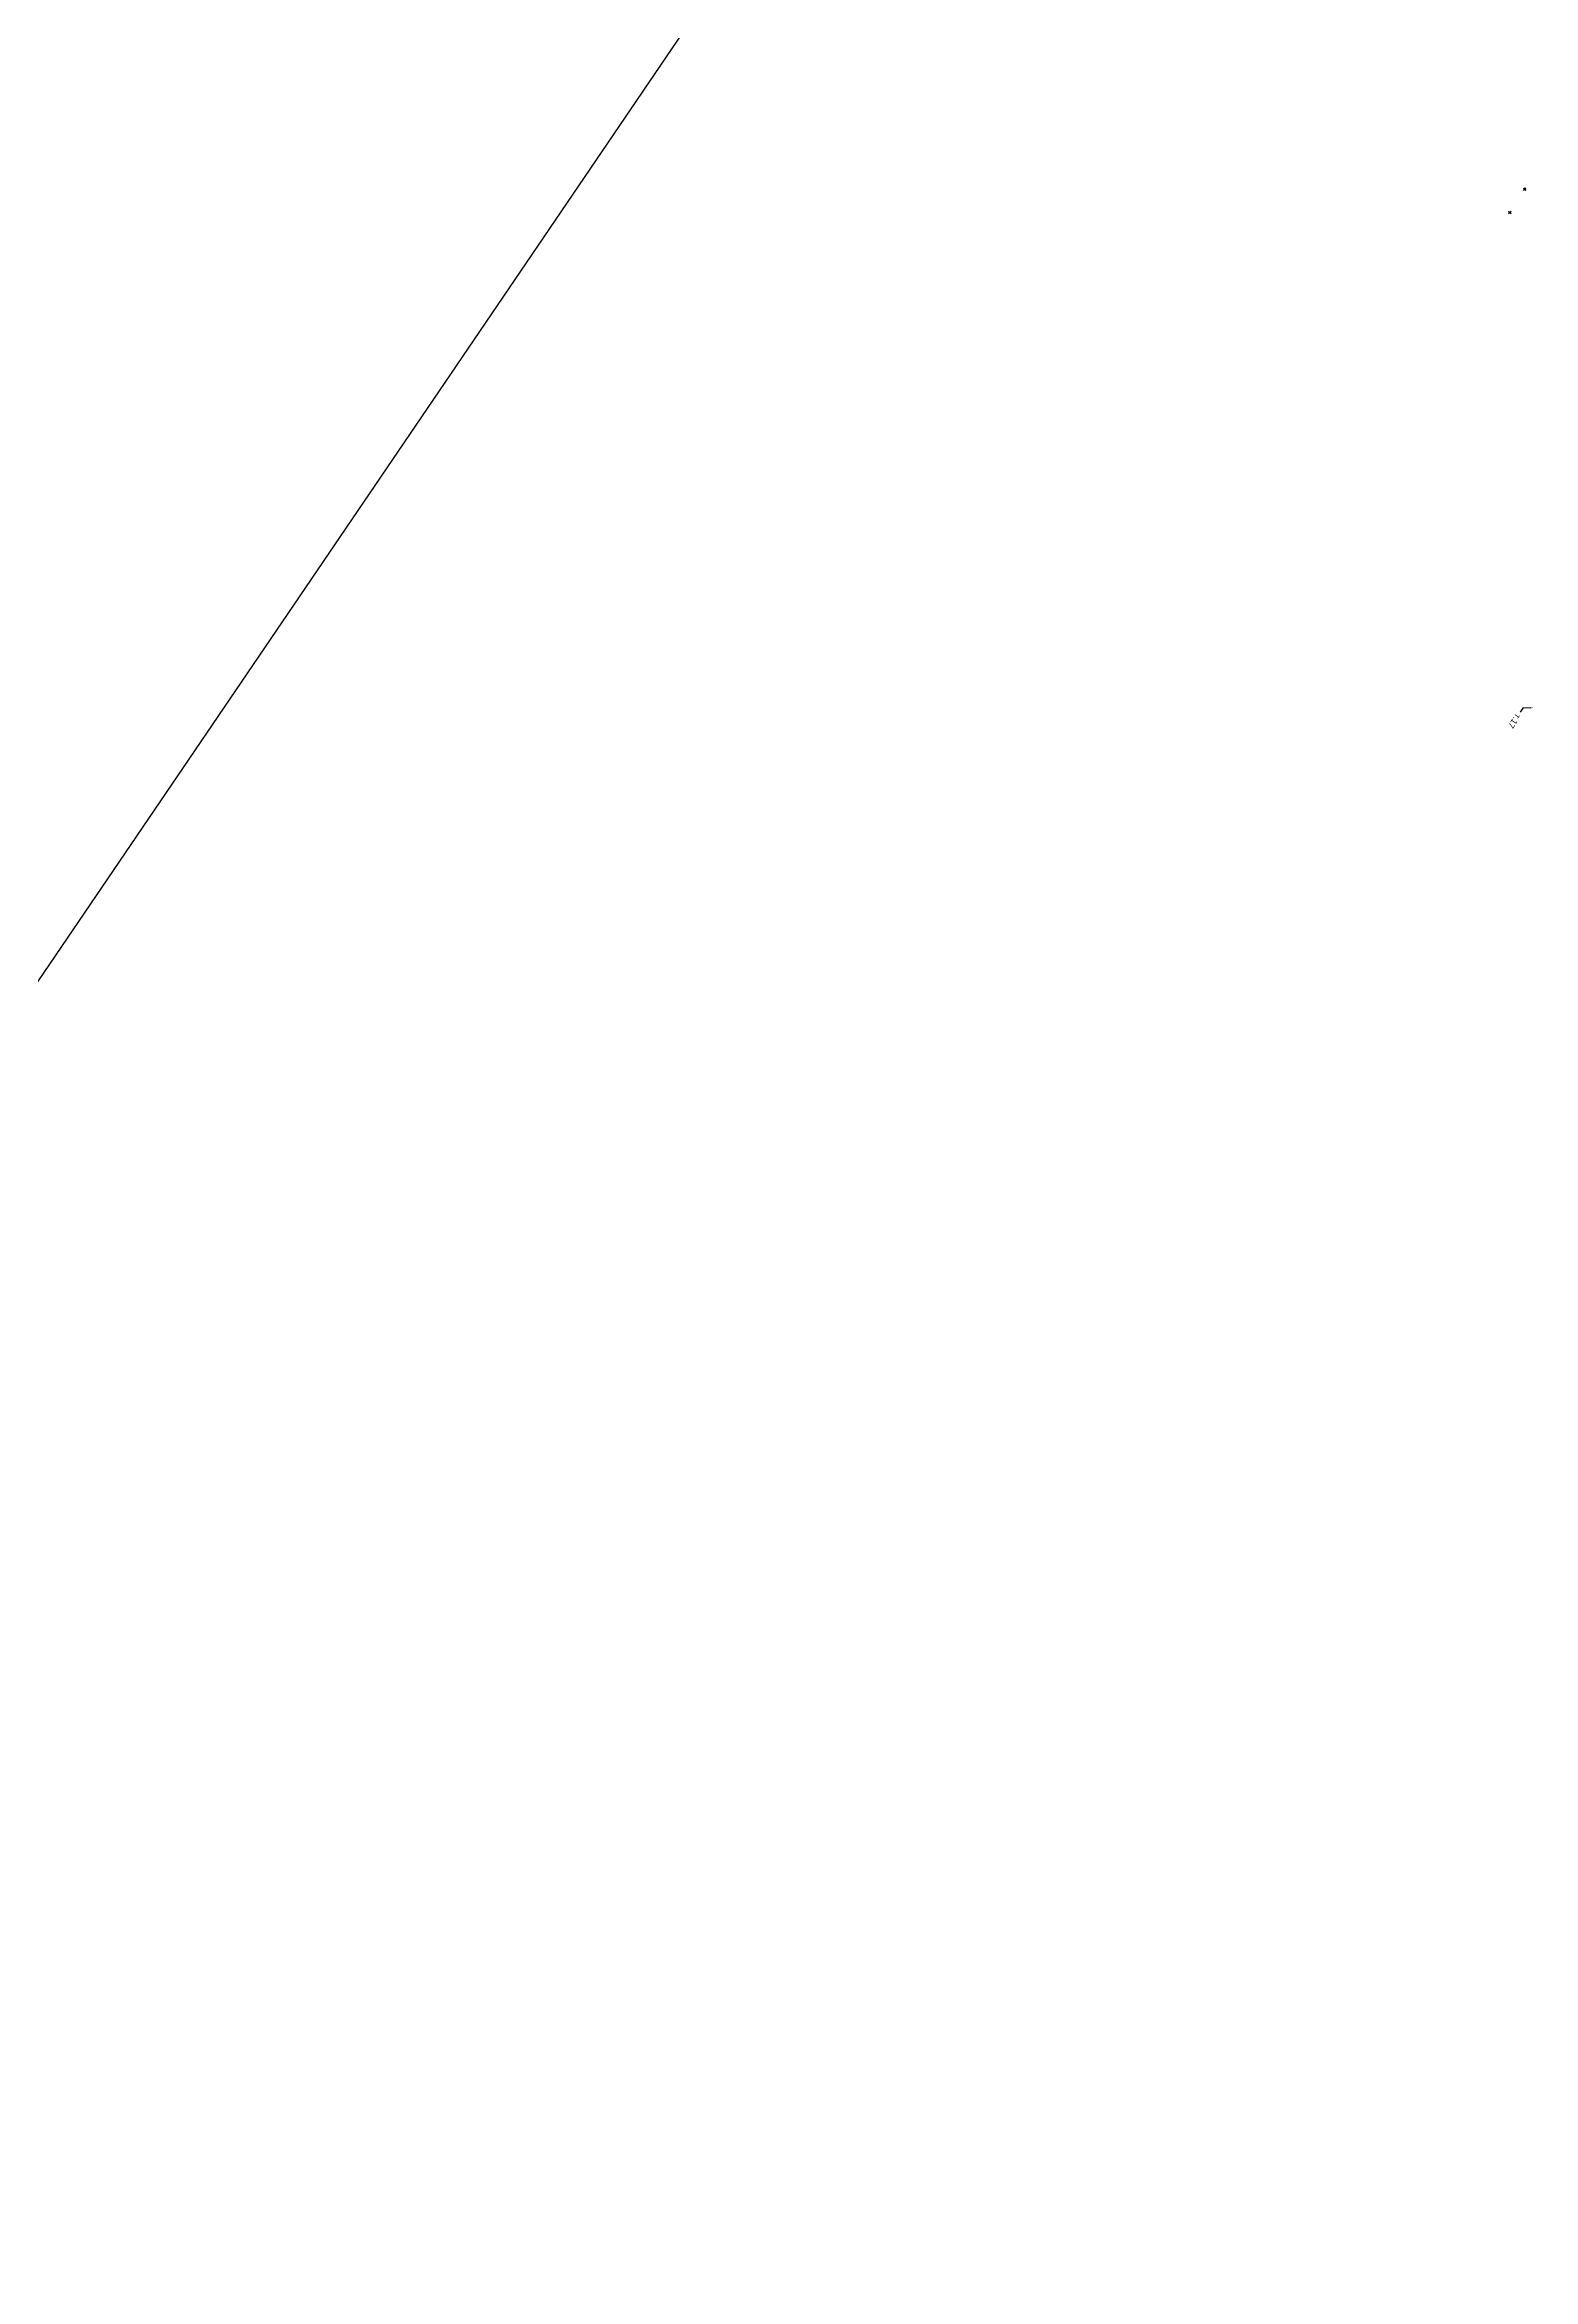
# Model space of a CAD drawing. Header units: millimetres. Extents: x 3214760 to 3224023, y 538957 to 542465.
# Drawn here: x 3221263.5 to 3221506.1, y 540724.4 to 541088.5 of the extents above; entities that cross this region are included whole.
import ezdxf
from ezdxf import colors
from ezdxf.entities.mleader import LeaderData, LeaderLine
from ezdxf.math import Vec2, Vec3

# ---------------------------------------------------------------- set-up
doc = ezdxf.new("R2010")
doc.units = ezdxf.units.MM
doc.header["$PDMODE"] = 35
doc.header["$PDSIZE"] = 0.2
doc.layers.add('_Осветленная вода_Точки', color=7, linetype='Continuous', lineweight=9)
doc.layers.add('_ХФК_напорная', color=7, linetype='Continuous')
doc.layers.add('Отметки фундамента', color=7, linetype='Continuous')
doc.styles.add('LIKE32', font='peteri.shx')
doc.styles.add('Line_GUGK', font='bm431.ttf')
doc.linetypes.add('g5_122_kn', pattern='A,1,-1,1.5,-0.4,["Кн",Line_GUGK,S=1,R=0,X=0,Y=-0.5],-2.4,1.5,-1,4,-1,4,-1,3', length=21.8)

msp = doc.modelspace()

# ---------------------------------------------------------------- linework, layer by layer
at = {"layer": '_ХФК_напорная', "color": 132, "linetype": 'g5_122_kn', "lineweight": 30, "flags": 128}
msp.add_lwpolyline([(3214759.84, 542465.04), (3214762.8, 542452.57), (3214762.83, 542452.46), (3214766.25, 542440.06), (3214766.46, 542439.82), (3214769.56, 542427.41), (3214772.54, 542415.08), (3214775.57, 542403.51), (3214778.63, 542392), (3214781.63, 542380.73), (3214784.96, 542368.44), (3214787.29, 542359.06), (3214787.67, 542358.63), (3214793.77, 542334.49), (3214796.7, 542321.9), (3214799.51, 542309.76), (3214802.47, 542297.3), (3214805.8, 542285.82), (3214809.59, 542274.43), (3214813.88, 542262.19), (3214817.93, 542250.09), (3214822.35, 542238.29), (3214826.98, 542226.61), (3214896.1, 542059.69), (3214898.75, 542053.37), (3214906.13, 542036.11), (3214915.91, 542013.99), (3214920.69, 542003.03), (3214927.62, 541988.89), (3214933.74, 541976.2), (3214938.83, 541965.43), (3214944.12, 541953.68), (3214949.38, 541941.89), (3214954.8, 541930.1), (3214960.44, 541918.49), (3214966.26, 541906.93), (3214988.34, 541859.82), (3214993.7, 541848.08), (3214997.11, 541839.61), (3215008.9, 541813.85), (3215016.81, 541797.18), (3215019.95, 541790.51), (3215048.79, 541724.67), (3215053.49, 541714.61), (3215079.69, 541658.36), (3215080.71, 541656.17), (3215086.3, 541644.66), (3215157.59, 541506.16), (3215162.99, 541494.75), (3215168.63, 541483.02), (3215174.06, 541471.27), (3215179.68, 541459.58), (3215185.35, 541447.84), (3215191.11, 541436.19), (3215196.88, 541424.56), (3215295.59, 541273.34), (3215304.88, 541264.45), (3215372.71, 541214.76), (3215376.46, 541212.43), (3215381.22, 541209.45), (3215386.69, 541205.99), (3215392.83, 541201.96), (3215398.48, 541198.21), (3215401.67, 541196.05), (3215430.57, 541176.4), (3215430.79, 541176.4), (3215432.43, 541175.45), (3215443.83, 541169.26), (3215455.74, 541163.99), (3215467.84, 541159.62), (3215478.18, 541156.15), (3215483.81, 541154.29), (3215492.62, 541151.41), (3215498.76, 541149.51), (3215505.01, 541147.52), (3215510.13, 541145.66), (3215652.22, 541109.04), (3215707.96, 541097.86), (3215762.65, 541086.71), (3215763.9, 541086.36), (3215768.08, 541085.69), (3215774.4, 541084.71), (3215780.52, 541083.85), (3215787.64, 541082.85), (3215794.27, 541081.71), (3215799.02, 541080.82), (3215823.49, 541077.73), (3215829.42, 541076.9), (3215835.63, 541076.03), (3215842.21, 541075.12), (3215848.47, 541074.19), (3215856.43, 541073.03), (3215861.37, 541072.31), (3215867.16, 541071.43), (3215874.13, 541070.33), (3215881.23, 541069.28), (3215887, 541068.48), (3215893.43, 541067.55), (3215899.73, 541066.75), (3215903.92, 541066.31), (3215910.06, 541065.54), (3215924.65, 541063.13), (3215965.89, 541055.85), (3215971.09, 541055.05), (3215976.53, 541054.21), (3215982.84, 541053.32), (3215989.38, 541052.41), (3215995.85, 541051.53), (3216002.28, 541050.64), (3216008.72, 541049.66), (3216015.1, 541048.72), (3216021.41, 541047.73), (3216027.95, 541046.84), (3216034.69, 541046.02), (3216040.26, 541045.26), (3216077.83, 541039.24), (3216085.59, 541038.15), (3216092.06, 541037.05), (3216098.97, 541035.82), (3216104.94, 541034.9), (3216111.61, 541033.88), (3216117.72, 541032.94), (3216124.27, 541032.02), (3216130.55, 541030.96), (3216135.72, 541030.11), (3216265.01, 541009.39), (3216271.29, 541008.3), (3216278.27, 541007.04), (3216284.09, 541006.18), (3216292.41, 541004.95), (3216297.04, 541004.33), (3216304.12, 541003.33), (3216309.8, 541002.59), (3216317.48, 541001.43), (3216325.24, 541000.1), (3216330.71, 540999.16), (3216335.54, 540998.43), (3216341.37, 540997.66), (3216348.55, 540996.8), (3216354.88, 540995.78), (3216354.97, 540995.78), (3216361.18, 540994.84), (3216366.85, 540993.93), (3216373.96, 540992.69), (3216380.37, 540991.42), (3216386.68, 540990.18), (3216392.82, 540988.98), (3216399.42, 540987.81), (3216404.57, 540986.94), (3216412.25, 540985.57), (3216418.18, 540984.52), (3216424.89, 540983.31), (3216429.98, 540982.5), (3216437.79, 540981.23), (3216443.2, 540980.39), (3216450.66, 540979.19), (3216456.46, 540978.31), (3216463.42, 540977.13), (3216468.3, 540976.4), (3216476.07, 540975.36), (3216481.54, 540974.49), (3216488.84, 540973.41), (3216495.07, 540972.41), (3216501.68, 540971.4), (3216508.55, 540970.47), (3216514.42, 540969.69), (3216519.21, 540969.07), (3216527.35, 540967.89), (3216532.82, 540966.99), (3216540.14, 540965.87), (3216548.95, 540964.52), (3216556.09, 540963.33), (3216623.71, 540953), (3216629.77, 540952.02), (3216637.24, 540950.8), (3216644.42, 540949.63), (3216745.16, 540934.8), (3216757.92, 540932.62), (3216770.87, 540930.85), (3216783.68, 540929.06), (3216787.55, 540928.44), (3217550.8, 540812.85), (3217782.16, 540780.5), (3217787.37, 540779.92), (3217825.63, 540775.03), (3217833.62, 540826.37), (3217833.75, 540828.23), (3217833.88, 540828.71), (3217834.42, 540828.75), (3217839.53, 540828.23), (3217846.4, 540827.52), (3217852.19, 540826.9), (3217857.94, 540826.15), (3217864.04, 540825.21), (3217928.79, 540814.23), (3217938.34, 540812.61), (3217941.71, 540812.09), (3217954.45, 540809.94), (3217967.29, 540807.88), (3217979.83, 540805.63), (3217992.69, 540803.14), (3218005.5, 540801.54), (3218018.4, 540799.93), (3218031.22, 540797.94), (3218037.1, 540797.03), (3218043.98, 540796.05), (3218056.78, 540794.21), (3218069.69, 540792.59), (3218082.62, 540790.86), (3218095.42, 540788.75), (3218108.1, 540787.06), (3218120.94, 540784.8), (3218133.78, 540782.75), (3218136.06, 540782.39), (3218146.63, 540780.78), (3218159.35, 540778.67), (3218172.17, 540776.85), (3218185, 540774.98), (3218197.98, 540773.12), (3218234.91, 540767.4), (3218333.76, 540752.24), (3218432.59, 540737.04), (3218531.42, 540721.74), (3218630.27, 540706.69), (3218729.11, 540691.4), (3218746.02, 540688.63), (3218757.94, 540687.01), (3218769.77, 540685.19), (3218782.65, 540683.14), (3218794.46, 540681.38), (3218807.26, 540679.33), (3218819.12, 540677.39), (3218827.95, 540676.12), (3218830.94, 540675.65), (3218843.8, 540673.58), (3218856.75, 540671.46), (3218869.55, 540669.32), (3218926.57, 540659.62), (3219025.3, 540643.97), (3219124.28, 540629.69), (3219223.14, 540614.57), (3219321.87, 540598.77), (3219420.69, 540583.46), (3219519.44, 540567.69), (3219618.07, 540551.11), (3219621.26, 540550.13), (3219627.71, 540549.16), (3219632.53, 540548.87), (3219637.28, 540549.24), (3219644.2, 540550.36), (3219650.14, 540551.31), (3219668.55, 540550.3), (3219675.89, 540549.27), (3219682.62, 540548.19), (3219688.72, 540547.21), (3219694.54, 540546.25), (3219703.5, 540544.26), (3219710.27, 540541.91), (3219716.49, 540539.17), (3219721.51, 540537.04), (3219725.59, 540535.66), (3219733.21, 540533.86), (3219738.46, 540532.87), (3219741.45, 540532.35), (3219757.26, 540529.95), (3219763.69, 540528.83), (3219776.71, 540526.54), (3219782.58, 540525.78), (3219789.64, 540524.69), (3219795.49, 540523.79), (3219802.37, 540522.73), (3219821.69, 540520.19), (3219828.22, 540519.48), (3219841.14, 540518.19), (3219847.75, 540517.45), (3219854.14, 540516.7), (3219859.98, 540516.01), (3219867.03, 540515.1), (3219872.98, 540514.28), (3219879.81, 540513.47), (3219884.92, 540512.88), (3219892.72, 540512.02), (3219899.09, 540511.1), (3219905.53, 540509.98), (3219918.35, 540507.96), (3219925.16, 540507.07), (3219931.28, 540506.26), (3219937.13, 540505.4), (3219944.15, 540504.32), (3219956.99, 540502.16), (3219969.87, 540500.23), (3219982.77, 540498.34), (3219986.15, 540497.8), (3219990.86, 540496.98), (3220028.63, 540490.59), (3220034.06, 540489.82), (3220042.54, 540488.45), (3220046.86, 540487.72), (3220054.71, 540486.47), (3220059.76, 540485.75), (3220067.44, 540484.64), (3220072.62, 540483.82), (3220079.64, 540482.75), (3220085.49, 540481.81), (3220092.17, 540480.71), (3220098.33, 540479.71), (3220104.91, 540478.55), (3220111.19, 540477.46), (3220118.36, 540476.23), (3220124.01, 540475.35), (3220130.55, 540474.4), (3220136.96, 540473.6), (3220143.62, 540472.68), (3220149.86, 540471.71), (3220157.68, 540470.41), (3220213.68, 540462.75), (3220221.35, 540461.95), (3220227.87, 540461.23), (3220234.31, 540460.48), (3220240.67, 540459.72), (3220247.24, 540458.9), (3220253.64, 540458.08), (3220260.74, 540457.2), (3220266.31, 540456.48), (3220273.35, 540455.47), (3220279.63, 540454.65), (3220286.33, 540453.85), (3220292.41, 540453.19), (3220298.82, 540452.57), (3220305.24, 540451.9), (3220312.63, 540451.08), (3220318.46, 540450.25), (3220325.67, 540449.08), (3220331.08, 540448.15), (3220338.72, 540447), (3220343.83, 540446.39), (3220351.32, 540445.85), (3220356.71, 540445.7), (3220363.6, 540445.73), (3220369.7, 540445.73), (3220398.32, 540445.57), (3220403.48, 540445.59), (3220408.65, 540445.52), (3220412.02, 540445.42), (3220415.79, 540445.19), (3220419.79, 540445.05), (3220423.18, 540445), (3220428.09, 540445.16), (3220434.57, 540445.65), (3220440.97, 540446.2), (3220447.62, 540446.57), (3220453.7, 540446.78), (3220460.65, 540446.89), (3220467.09, 540446.97), (3220473.66, 540447.3), (3220478.75, 540447.6), (3220484.6, 540447.95), (3220490.17, 540448.13), (3220496.39, 540448.38), (3220499.58, 540448.48), (3220506.57, 540448.79), (3220512.59, 540449.02), (3220519.53, 540449.26), (3220525.64, 540449.53), (3220533.31, 540449.78), (3220538.59, 540449.99), (3220545.27, 540450.17), (3220551.57, 540450.25), (3220556.03, 540450.36), (3220560.17, 540450.53), (3220564.51, 540450.93), (3220568.38, 540451.47), (3220572.73, 540452.36), (3220577.26, 540453.6), (3220581.91, 540455.07), (3220589.72, 540457.39), (3220595.94, 540459.21), (3220602.2, 540461.12), (3220609.65, 540463.26), (3220614.73, 540464.74), (3220620.98, 540466.52), (3220627.24, 540468.31), (3220633.1, 540469.94), (3220865.03, 540553.36), (3220869.87, 540556.82), (3220880.53, 540564.34), (3220891.27, 540571.61), (3220902.04, 540578.92), (3220912.8, 540586.19), (3220923.75, 540593.21), (3220934.88, 540599.84), (3220946.04, 540606.57), (3220956.72, 540613.9), (3220967.54, 540621.11), (3220978.65, 540628.1), (3220989.46, 540635.2), (3221000.08, 540642.78), (3221010.65, 540650.23), (3221021.49, 540657.41), (3221032.46, 540664.37), (3221043.48, 540671.15), (3221054.46, 540678.36), (3221065.13, 540685.66), (3221075.85, 540693.01), (3221086.44, 540700.61), (3221097.03, 540708.16), (3221107.45, 540715.69), (3221117.95, 540723.43), (3221439.57, 541196.57), (3221448.45, 541210.18), (3221455.4, 541221.17), (3221462.58, 541232.21), (3221470.12, 541243.64), (3221476.8, 541253.77), (3221483.45, 541263.57), (3221491.07, 541275.34), (3221499.21, 541287.24), (3221505.87, 541297.26), (3221512.7, 541307.76), (3221519.9, 541318.51), (3221527.09, 541329.44), (3221534.29, 541340.15), (3221534.68, 541341.15), (3221541.36, 541350.98), (3221548.5, 541361.84), (3221555.62, 541372.49), (3221562.73, 541383.36), (3221569.93, 541394.31), (3221576.89, 541405.24), (3221583.99, 541416.16), (3221590.86, 541427.08), (3221597.96, 541438), (3221604.9, 541448.75), (3221611.9, 541459.83), (3221618.92, 541470.79), (3221625.77, 541481.63), (3221632.88, 541492.5), (3221640.12, 541503.38), (3221647.29, 541514.28), (3221654.34, 541525.18), (3221661.61, 541535.94), (3221668.82, 541546.77), (3221675.95, 541557.48), (3221683.12, 541568.37), (3221690.38, 541579.25), (3221697.95, 541589.83), (3221705.58, 541600.39), (3221712.72, 541611.21), (3221719.63, 541622.18), (3221726.61, 541633.14), (3221733.82, 541643.8), (3221741.17, 541654.6), (3221748.36, 541664.99), (3221749.58, 541667.09), (3221755.31, 541676.04), (3221762.88, 541686.59), (3221770.13, 541697.33), (3221777.22, 541708.15), (3221784.66, 541718.81), (3221792.01, 541729.42), (3221799.41, 541740.14), (3221806.82, 541750.85), (3221814.06, 541761.51), (3221821.4, 541772.3), (3221828.95, 541782.82), (3221836.39, 541793.48)], dxfattribs=at)
at = {"layer": 'Отметки фундамента'}
for p in [(3221504.63, 541064.96, 26.15), (3221502.23, 541061.17, 26.18)]:
    msp.add_point(p, dxfattribs=at)

# ---------------------------------------------------------------- leaders
at = {"layer": '_Осветленная вода_Точки', "color": 7, "linetype": 'Continuous', "lineweight": 20}
ml = msp.add_multileader_mtext('Standard', dxfattribs=at)
ml.set_content('т.17', color=7, style='LIKE32')
ml.set_leader_properties()
ml.build(insert=Vec2(0, 0))
ml.multileader.update_dxf_attribs({"arrow_head_size": 0.5})
ctx = ml.context
ctx.base_point, ctx.char_height, ctx.arrow_head_size, ctx.landing_gap_size, ctx.plane_origin, ctx.plane_x_axis, ctx.plane_y_axis = Vec3(3221503.91, 540979.74), 1, 0.5, 0.5, Vec3(3221507.23, 540975.21), Vec3(-0.544639, -0.838671), Vec3(0.838671, -0.544639)
notes = []
notes.append((ctx, [(0, (1, 1, 0), (3221504.32, 540980.37), (-0.544639, -0.838671), 0.744, [(0, [(3221506.05, 540980.46)], 0, [])])]))
ctx.mtext.insert, ctx.mtext.text_direction, ctx.mtext.rotation, ctx.mtext.line_spacing_factor, ctx.mtext.flow_direction = Vec3(3221504.06, 540979.05), Vec3(-0.544639, -0.838671), 4.13643, 0.3, 5
for ctx, leaders in notes:
    for number, flags, end, landing, length, lines in leaders:
        leader = LeaderData()
        leader.index, (leader.has_last_leader_line, leader.has_dogleg_vector, leader.attachment_direction) = number, flags
        leader.last_leader_point, leader.dogleg_vector, leader.dogleg_length = Vec3(end), Vec3(landing), length
        for number, points, colour, breaks in lines:
            line = LeaderLine()
            line.index, line.vertices, line.color, line.breaks = number, Vec3.list(points), colors.encode_raw_color(colour), breaks
            leader.lines.append(line)
        ctx.leaders.append(leader)

doc.saveas('drawing.dxf')
